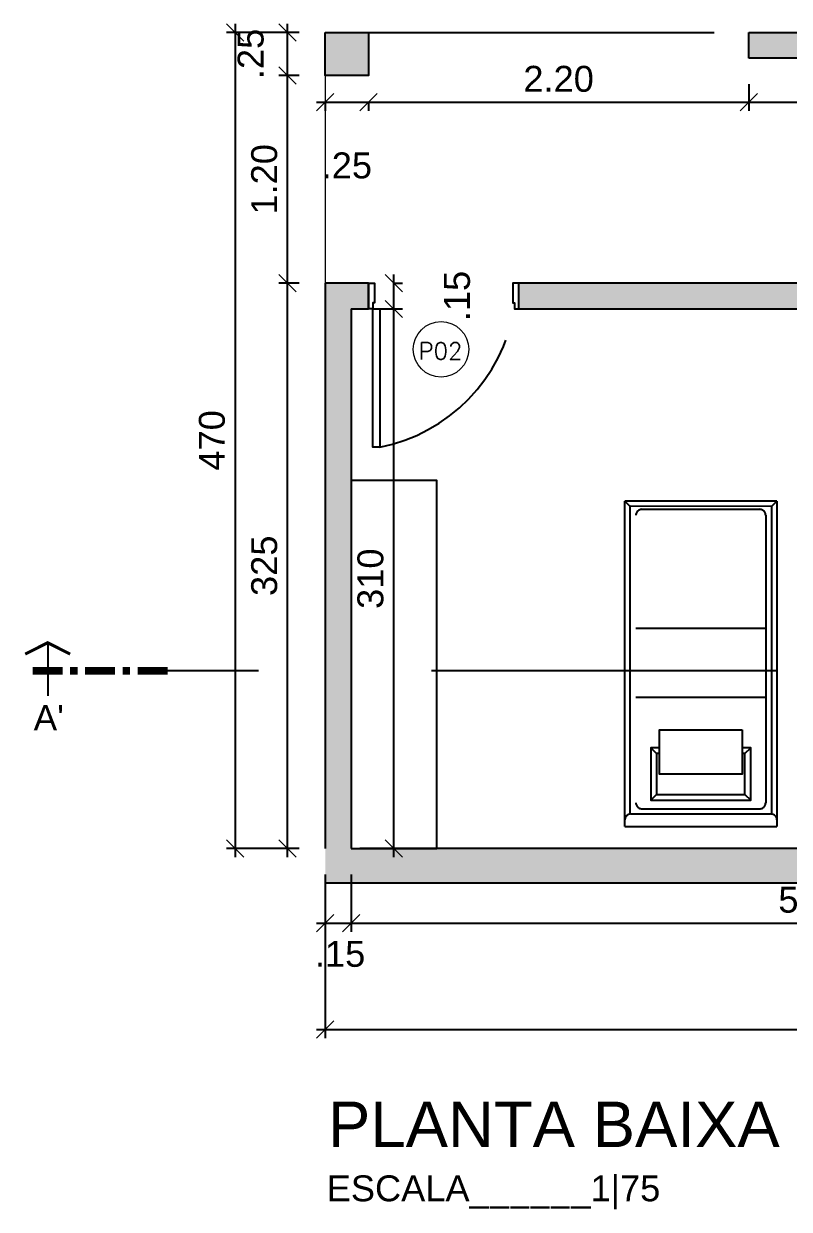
# Model space of a CAD drawing. Header units: metres. Extents: x 1186 to 11427, y -5173 to 11421.
# Drawn here: x 1223.07 to 1227.5, y 1435.42 to 1442.28 of the extents above; entities that cross this region are included whole.
import ezdxf
from ezdxf.enums import TextEntityAlignment as Align

# ---------------------------------------------------------------- set-up
doc = ezdxf.new("R2010")
doc.units = ezdxf.units.M
doc.header["$LTSCALE"] = 8
doc.linetypes.add('DASHED2', pattern=[0.375, 0.25, -0.125])
doc.linetypes.add('HIDDEN2', pattern=[0.1875, 0.125, -0.0625])
doc.layers.get('0').update_dxf_attribs({"lineweight": 5})
for name, color, linetype in [('_Mobiliário', 1, 'Continuous'), ('AL_MOBILIARIO', 8, 'Continuous'), ('ARQ-ELEV-SOLID', 254, 'Continuous'), ('ARQ-MOB', 253, 'Continuous'), ('ARQ-PAR', 5, 'Continuous'), ('ARQ-POR', 7, 'Continuous'), ('ARQ-PROJ', 7, 'DASHED2'), ('KIRYA - TEXTO', 7, 'Continuous')]:
    doc.layers.add(name, color=color, linetype=linetype)
for name, color, linetype, lineweight in [('ARQ-TEXTO-EQUIPO-50', 7, 'Continuous', 5), ('KIRYA - COTAS', 7, 'Continuous', 5), ('KIRYA - SÍMBOLO', 7, 'Continuous', 5)]:
    doc.layers.add(name, color=color, linetype=linetype, lineweight=lineweight)
doc.styles.add('EA_140_1-75', font='swissl.ttf', dxfattribs={"height": 0.263})
doc.styles.add('EA_60_1-75', font='swissl.ttf', dxfattribs={"height": 0.113})
doc.styles.add('EA_80_1-75', font='swissl.ttf', dxfattribs={"height": 0.15})
doc.styles.add('GA RO 1_50', font='romans.shx', dxfattribs={"height": 0.09})
doc.styles.add('SANS', font='SAS_____.PFB')
doc.dimstyles.new('1-75', dxfattribs={"dimtxt": 0.113, "dimasz": 0.1, "dimexe": 0.05, "dimexo": 0.15, "dimgap": 0.057, "dimtad": 1, "dimzin": 4, "dimdsep": 46, "dimtxsty": 'EA_60_1-75', "dimblk1": 'OBLIQUE', "dimblk2": 'OBLIQUE', "dimsah": 1, "dimcen": 0.09, "dimdle": 0.05, "dimclrd": 144, "dimclre": 144, "dimclrt": 256, "dimadec": 0, "dimazin": 0, "dimtfac": 1, "dimtofl": 0, "dimtmove": 2, "dimatfit": 3, "dimldrblk": 'OBLIQUE', "dimfxl": 1, "dimtolj": 1, "dimtzin": 0, "dimarcsym": 0})

# ---------------------------------------------------------------- blocks, each defined once
blk = doc.blocks.new('camaS_2p')
at = {"layer": 'AL_MOBILIARIO'}
for p, q in [((0.4087, -1.8509), (-0.4088, -1.851)), ((0.44, -1.88), (-0.44, -1.88))]:
    blk.add_line(p, q, dxfattribs=at)
for points in [[(-0.2395, -0.4541), (-0.2899, -0.4541), (-0.2899, -0.1515), (0.2885, -0.1515), (0.2885, -0.4541), (0.238, -0.4541)], [(-0.2563, -0.1851), (-0.2899, -0.1515)], [(-0.2395, -0.4205), (-0.2563, -0.4205), (-0.2563, -0.1851), (0.2549, -0.1851), (0.2549, -0.4205), (0.238, -0.4205)], [(0.2549, -0.1851), (0.2885, -0.1515)], [(-0.2563, -0.4205), (-0.2899, -0.4541)], [(0.2549, -0.4205), (0.2885, -0.4541)]]:
    blk.add_lwpolyline(points, dxfattribs=at)
blk.add_lwpolyline([(0.238, -0.5585), (0.238, -0.3015), (-0.2395, -0.3015), (-0.2395, -0.5585)], close=True, dxfattribs=at)
for points in [[(-0.44, 0, 0), (-0.44, -0.0375, 0)], [(-0.44, 0, 0), (0.44, 0, 0)], [(0.44, -1.88, 0), (0.44, 0, 0)], [(-0.4036, -0.0716, 0), (-0.4086, -0.0713, 0), (-0.4133, -0.0704, 0), (-0.4178, -0.0689, 0), (-0.422, -0.0669, 0), (-0.4259, -0.0645, 0), (-0.4293, -0.0616, 0), (-0.4324, -0.0583, 0), (-0.435, -0.0547, 0), (-0.4371, -0.0508, 0), (-0.4387, -0.0466, 0), (-0.4397, -0.0422, 0), (-0.44, -0.0375, 0)], [(-0.44, -0.0375, 0), (-0.44, -1.88, 0)], [(0.44, -0.0375, 0), (0.4397, -0.0422, 0), (0.4387, -0.0466, 0), (0.4371, -0.0508, 0), (0.435, -0.0547, 0), (0.4323, -0.0583, 0), (0.4292, -0.0616, 0), (0.4257, -0.0645, 0), (0.4218, -0.0669, 0), (0.4176, -0.0689, 0), (0.413, -0.0704, 0), (0.4083, -0.0713, 0), (0.4033, -0.0716, 0)], [(-0.4088, -0.0716, 0), (-0.4088, -1.851, 0)], [(-0.4036, -0.0716, 0), (0.4022, -0.0716, 0)], [(-0.376, -0.1353, 0), (-0.3756, -0.1307, 0), (-0.3747, -0.1263, 0), (-0.3731, -0.1221, 0), (-0.371, -0.1182, 0), (-0.3684, -0.1146, 0), (-0.3653, -0.1114, 0), (-0.3618, -0.1085, 0), (-0.358, -0.1061, 0), (-0.3538, -0.1041, 0), (-0.3493, -0.1027, 0), (-0.3445, -0.1018, 0), (-0.3396, -0.1015, 0)], [(-0.3527, -0.1038, 0), (-0.3528, -0.1038, 0)], [(-0.3396, -0.1015, 0), (0.3382, -0.1015, 0)], [(0.3382, -0.1015, 0), (0.3432, -0.1018, 0), (0.3479, -0.1027, 0), (0.3525, -0.1041, 0), (0.3567, -0.1061, 0), (0.3606, -0.1085, 0), (0.3641, -0.1114, 0), (0.3672, -0.1146, 0), (0.3699, -0.1182, 0), (0.372, -0.1221, 0), (0.3736, -0.1263, 0), (0.3745, -0.1307, 0), (0.3749, -0.1353, 0)], [(0.3514, -0.1038, 0), (0.3515, -0.1038, 0)], [(0.3749, -1.8, 0), (0.3749, -0.1353, 0)], [(0.4087, -1.8509, 0), (0.4087, -0.0716, 0)], [(-0.376, -0.7465, 0), (0.3749, -0.7465, 0)], [(-0.376, -1.1465, 0), (0.3749, -1.1465, 0)], [(-0.4088, -1.8509, 0), (-0.44, -1.88, 0)], [(-0.3396, -1.8338, 0), (-0.3445, -1.8335, 0), (-0.3493, -1.8326, 0), (-0.3538, -1.8311, 0), (-0.358, -1.8292, 0), (-0.3618, -1.8267, 0), (-0.3653, -1.8239, 0), (-0.3684, -1.8206, 0), (-0.371, -1.817, 0), (-0.3731, -1.8131, 0), (-0.3747, -1.8089, 0), (-0.3756, -1.8046, 0), (-0.376, -1.8, 0)], [(-0.3653, -1.8239, 0), (-0.3653, -1.8239, 0)], [(-0.3396, -1.8338, 0), (0.3382, -1.8338, 0)], [(0.3749, -1.8, 0), (0.3745, -1.8046, 0), (0.3736, -1.8089, 0), (0.372, -1.8131, 0), (0.3699, -1.817, 0), (0.3672, -1.8206, 0), (0.3641, -1.8239, 0), (0.3606, -1.8267, 0), (0.3567, -1.8292, 0), (0.3525, -1.8311, 0), (0.3479, -1.8326, 0), (0.3432, -1.8335, 0), (0.3382, -1.8338, 0)], [(0.4087, -1.8509, 0), (0.44, -1.88, 0)]]:
    blk.add_polyline3d(points, dxfattribs=at)
blk = doc.blocks.new('Ind-corte05')
blk.add_line((0.352, 1.5), (-0.312, 1.5))
for points, const_width in [([(0.211, 1.781), (0.352, 1.5), (0.211, 1.219)], 0.0375), ([(0, 1.688), (0, 1.312)], 0.0938), ([(0, 1.219), (0, 1.125)], 0.0938), ([(0, 1.031), (0, 0.656)], 0.0938), ([(0, 0.562), (0, 0.469)], 0.0938), ([(0, 0.375), (0, 0)], 0.0938)]:
    blk.add_lwpolyline(points, dxfattribs=dict(const_width=const_width))
at = {"color": 4, "style": 'SANS'}
blk.add_attdef('CORTE', text='', height=0.5, rotation=90, dxfattribs=at).set_placement((-0.391, 1.5), align=Align.CENTER)
blk = doc.blocks.new('_OBLIQUE')
at = {"color": 0, "linetype": 'ByBlock'}
blk.add_line((-0.5, -0.5), (0.5, 0.5), dxfattribs=at)
blk = doc.blocks.new('*D339')
at = {"layer": 'Defpoints', "color": 0, "transparency": 16777216}
for p in [(1224.9679, 1440.6303), (1225.214, 1440.6303), (1225.0179, 1437.5103)]:
    blk.add_point(p, dxfattribs=at)
at = {"layer": 'KIRYA - COTAS', "color": 144, "lineweight": -2, "transparency": 16777216}
for p, q in [((1225.214, 1437.4603), (1225.214, 1440.6803)), ((1225.1179, 1440.6303), (1225.264, 1440.6303)), ((1225.1679, 1437.5103), (1225.264, 1437.5103))]:
    blk.add_line(p, q, dxfattribs=at)
at = {"layer": 'KIRYA - COTAS', "color": 144, "lineweight": -2, "transparency": 16777216, "xscale": 0.1, "yscale": 0.1, "zscale": 0.1}
for p, rotation in [((1225.214, 1440.6303), 90), ((1225.214, 1437.5103), 270)]:
    blk.add_blockref('_OBLIQUE', p, dxfattribs=dict(at, rotation=rotation))
at = {"layer": 'KIRYA - COTAS', "transparency": 16777216, "insert": (1225.0799, 1439.0703), "char_height": 0.15, "attachment_point": 5, "rotation": 90, "style": 'EA_80_1-75'}
blk.add_mtext('\\A1;310', dxfattribs=at)
blk = doc.blocks.new('*D303')
at = {"layer": 'Defpoints', "color": 0, "transparency": 16777216}
for p in [(1224.5996, 1440.7803), (1224.8179, 1440.7803), (1224.8179, 1437.5103)]:
    blk.add_point(p, dxfattribs=at)
at = {"layer": 'KIRYA - COTAS', "color": 144, "lineweight": -2, "transparency": 16777216}
for p, q in [((1224.5996, 1437.4603), (1224.5996, 1440.8303)), ((1224.6679, 1440.7803), (1224.5496, 1440.7803)), ((1224.6679, 1437.5103), (1224.5496, 1437.5103))]:
    blk.add_line(p, q, dxfattribs=at)
at = {"layer": 'KIRYA - COTAS', "color": 144, "lineweight": -2, "transparency": 16777216, "xscale": 0.1, "yscale": 0.1, "zscale": 0.1}
for p, rotation in [((1224.5996, 1440.7803), 90), ((1224.5996, 1437.5103), 270)]:
    blk.add_blockref('_OBLIQUE', p, dxfattribs=dict(at, rotation=rotation))
at = {"layer": 'KIRYA - COTAS', "transparency": 16777216, "insert": (1224.4655, 1439.1453), "char_height": 0.15, "attachment_point": 5, "rotation": 90, "style": 'EA_80_1-75'}
blk.add_mtext('\\A1;325', dxfattribs=at)
blk = doc.blocks.new('*D340')
at = {"layer": 'Defpoints', "color": 0, "transparency": 16777216}
for p in [(1225.0679, 1440.7803), (1225.214, 1440.7803), (1224.9679, 1440.6303)]:
    blk.add_point(p, dxfattribs=at)
at = {"layer": 'KIRYA - COTAS', "color": 144, "lineweight": -2, "transparency": 16777216}
for p, q in [((1225.214, 1440.5803), (1225.214, 1440.8303)), ((1225.2179, 1440.7803), (1225.264, 1440.7803)), ((1225.1179, 1440.6303), (1225.264, 1440.6303))]:
    blk.add_line(p, q, dxfattribs=at)
at = {"layer": 'KIRYA - COTAS', "color": 144, "lineweight": -2, "transparency": 16777216, "xscale": 0.1, "yscale": 0.1, "zscale": 0.1}
for p, rotation in [((1225.214, 1440.7803), 90), ((1225.214, 1440.6303), 270)]:
    blk.add_blockref('_OBLIQUE', p, dxfattribs=dict(at, rotation=rotation))
at = {"layer": 'KIRYA - COTAS', "transparency": 16777216, "insert": (1225.5808, 1440.7053), "char_height": 0.15, "attachment_point": 5, "rotation": 90, "style": 'EA_80_1-75'}
blk.add_mtext('\\A1;.15', dxfattribs=at)
blk = doc.blocks.new('*D341')
at = {"layer": 'Defpoints', "color": 0, "transparency": 16777216}
for p in [(1224.8179, 1441.9803), (1225.0679, 1441.9803), (1225.0679, 1441.8265)]:
    blk.add_point(p, dxfattribs=at)
at = {"layer": 'KIRYA - COTAS', "color": 144, "lineweight": -2, "transparency": 16777216}
for p, q in [((1224.7679, 1441.8265), (1225.1179, 1441.8265)), ((1224.8179, 1441.8303), (1224.8179, 1441.7765)), ((1225.0679, 1441.8303), (1225.0679, 1441.7765))]:
    blk.add_line(p, q, dxfattribs=at)
at = {"layer": 'KIRYA - COTAS', "color": 144, "lineweight": -2, "transparency": 16777216, "xscale": 0.1, "yscale": 0.1, "zscale": 0.1, "rotation": 180}
blk.add_blockref('_OBLIQUE', (1224.8179, 1441.8265), dxfattribs=at)
at = {"layer": 'KIRYA - COTAS', "color": 144, "lineweight": -2, "transparency": 16777216, "xscale": 0.1, "yscale": 0.1, "zscale": 0.1}
blk.add_blockref('_OBLIQUE', (1225.0679, 1441.8265), dxfattribs=at)
at = {"layer": 'KIRYA - COTAS', "transparency": 16777216, "insert": (1224.9429, 1441.4597), "char_height": 0.15, "attachment_point": 5, "style": 'EA_80_1-75'}
blk.add_mtext('\\A1;.25', dxfattribs=at)
blk = doc.blocks.new('*D342')
at = {"layer": 'Defpoints', "color": 0, "transparency": 16777216}
for p in [(1227.2679, 1442.0803), (1225.0679, 1441.9803), (1227.2679, 1441.8265)]:
    blk.add_point(p, dxfattribs=at)
at = {"layer": 'KIRYA - COTAS', "color": 144, "lineweight": -2, "transparency": 16777216}
for p, q in [((1227.2679, 1441.9303), (1227.2679, 1441.7765)), ((1225.0179, 1441.8265), (1227.3179, 1441.8265)), ((1225.0679, 1441.8303), (1225.0679, 1441.7765))]:
    blk.add_line(p, q, dxfattribs=at)
at = {"layer": 'KIRYA - COTAS', "color": 144, "lineweight": -2, "transparency": 16777216, "xscale": 0.1, "yscale": 0.1, "zscale": 0.1, "rotation": 180}
blk.add_blockref('_OBLIQUE', (1225.0679, 1441.8265), dxfattribs=at)
at = {"layer": 'KIRYA - COTAS', "color": 144, "lineweight": -2, "transparency": 16777216, "xscale": 0.1, "yscale": 0.1, "zscale": 0.1}
blk.add_blockref('_OBLIQUE', (1227.2679, 1441.8265), dxfattribs=at)
at = {"layer": 'KIRYA - COTAS', "transparency": 16777216, "insert": (1226.1679, 1441.9605), "char_height": 0.15, "attachment_point": 5, "style": 'EA_80_1-75'}
blk.add_mtext('\\A1;2.20', dxfattribs=at)
blk = doc.blocks.new('*D343')
at = {"layer": 'Defpoints', "color": 0, "transparency": 16777216}
for p in [(1227.2679, 1442.0803), (1232.5179, 1442.0803), (1232.5179, 1441.8265)]:
    blk.add_point(p, dxfattribs=at)
at = {"layer": 'KIRYA - COTAS', "color": 144, "lineweight": -2, "transparency": 16777216}
for p, q in [((1227.2679, 1441.9303), (1227.2679, 1441.7765)), ((1232.5179, 1441.9303), (1232.5179, 1441.7765)), ((1227.2179, 1441.8265), (1232.5679, 1441.8265))]:
    blk.add_line(p, q, dxfattribs=at)
at = {"layer": 'KIRYA - COTAS', "color": 144, "lineweight": -2, "transparency": 16777216, "xscale": 0.1, "yscale": 0.1, "zscale": 0.1, "rotation": 180}
blk.add_blockref('_OBLIQUE', (1227.2679, 1441.8265), dxfattribs=at)
at = {"layer": 'KIRYA - COTAS', "color": 144, "lineweight": -2, "transparency": 16777216, "xscale": 0.1, "yscale": 0.1, "zscale": 0.1}
blk.add_blockref('_OBLIQUE', (1232.5179, 1441.8265), dxfattribs=at)
at = {"layer": 'KIRYA - COTAS', "transparency": 16777216, "insert": (1229.8929, 1441.9605), "char_height": 0.15, "attachment_point": 5, "style": 'EA_80_1-75'}
blk.add_mtext('\\A1;5.25', dxfattribs=at)
blk = doc.blocks.new('*D346')
at = {"layer": 'Defpoints', "color": 0, "transparency": 16777216}
for p in [(1224.8179, 1437.5103), (1224.9679, 1437.5103), (1224.9679, 1437.0788)]:
    blk.add_point(p, dxfattribs=at)
at = {"layer": 'KIRYA - COTAS', "color": 144, "lineweight": -2, "transparency": 16777216}
for p, q in [((1224.8179, 1437.3603), (1224.8179, 1437.0288)), ((1224.9679, 1437.3603), (1224.9679, 1437.0288)), ((1224.7679, 1437.0788), (1225.0179, 1437.0788))]:
    blk.add_line(p, q, dxfattribs=at)
at = {"layer": 'KIRYA - COTAS', "color": 144, "lineweight": -2, "transparency": 16777216, "xscale": 0.1, "yscale": 0.1, "zscale": 0.1, "rotation": 180}
blk.add_blockref('_OBLIQUE', (1224.8179, 1437.0788), dxfattribs=at)
at = {"layer": 'KIRYA - COTAS', "color": 144, "lineweight": -2, "transparency": 16777216, "xscale": 0.1, "yscale": 0.1, "zscale": 0.1}
blk.add_blockref('_OBLIQUE', (1224.9679, 1437.0788), dxfattribs=at)
at = {"layer": 'KIRYA - COTAS', "transparency": 16777216, "insert": (1224.9038, 1436.8996), "char_height": 0.15, "attachment_point": 5, "style": 'EA_80_1-75'}
blk.add_mtext('\\A1;.15', dxfattribs=at)
blk = doc.blocks.new('*D347')
at = {"layer": 'Defpoints', "color": 0, "transparency": 16777216}
for p in [(1224.9679, 1437.5103), (1230.3179, 1437.5103), (1230.3179, 1437.0788)]:
    blk.add_point(p, dxfattribs=at)
at = {"layer": 'KIRYA - COTAS', "color": 144, "lineweight": -2, "transparency": 16777216}
for p, q in [((1224.9679, 1437.3603), (1224.9679, 1437.0288)), ((1230.3179, 1437.3603), (1230.3179, 1437.0288)), ((1224.9179, 1437.0788), (1230.3679, 1437.0788))]:
    blk.add_line(p, q, dxfattribs=at)
at = {"layer": 'KIRYA - COTAS', "color": 144, "lineweight": -2, "transparency": 16777216, "xscale": 0.1, "yscale": 0.1, "zscale": 0.1, "rotation": 180}
blk.add_blockref('_OBLIQUE', (1224.9679, 1437.0788), dxfattribs=at)
at = {"layer": 'KIRYA - COTAS', "color": 144, "lineweight": -2, "transparency": 16777216, "xscale": 0.1, "yscale": 0.1, "zscale": 0.1}
blk.add_blockref('_OBLIQUE', (1230.3179, 1437.0788), dxfattribs=at)
at = {"layer": 'KIRYA - COTAS', "transparency": 16777216, "insert": (1227.6429, 1437.2129), "char_height": 0.15, "attachment_point": 5, "style": 'EA_80_1-75'}
blk.add_mtext('\\A1;5.35', dxfattribs=at)
blk = doc.blocks.new('*D357')
at = {"layer": 'Defpoints', "color": 0, "transparency": 16777216}
for p in [(1224.8179, 1437.5103), (1234.8679, 1437.5103), (1234.8679, 1436.4628)]:
    blk.add_point(p, dxfattribs=at)
at = {"layer": 'KIRYA - COTAS', "color": 144, "lineweight": -2, "transparency": 16777216}
for p, q in [((1224.8179, 1437.3603), (1224.8179, 1436.4128)), ((1234.8679, 1437.3603), (1234.8679, 1436.4128)), ((1224.7679, 1436.4628), (1234.9179, 1436.4628))]:
    blk.add_line(p, q, dxfattribs=at)
at = {"layer": 'KIRYA - COTAS', "color": 144, "lineweight": -2, "transparency": 16777216, "xscale": 0.1, "yscale": 0.1, "zscale": 0.1, "rotation": 180}
blk.add_blockref('_OBLIQUE', (1224.8179, 1436.4628), dxfattribs=at)
at = {"layer": 'KIRYA - COTAS', "color": 144, "lineweight": -2, "transparency": 16777216, "xscale": 0.1, "yscale": 0.1, "zscale": 0.1}
blk.add_blockref('_OBLIQUE', (1234.8679, 1436.4628), dxfattribs=at)
at = {"layer": 'KIRYA - COTAS', "transparency": 16777216, "insert": (1229.8429, 1436.5969), "char_height": 0.15, "attachment_point": 5, "style": 'EA_80_1-75'}
blk.add_mtext('\\A1;10.05', dxfattribs=at)
blk = doc.blocks.new('*D306')
at = {"layer": 'Defpoints', "color": 0, "transparency": 16777216}
for p in [(1224.5996, 1441.9803), (1224.8179, 1441.9803), (1224.8179, 1440.7803)]:
    blk.add_point(p, dxfattribs=at)
at = {"layer": 'KIRYA - COTAS', "color": 144, "lineweight": -2, "transparency": 16777216}
for p, q in [((1224.5996, 1440.7303), (1224.5996, 1442.0303)), ((1224.6679, 1441.9803), (1224.5496, 1441.9803)), ((1224.6679, 1440.7803), (1224.5496, 1440.7803))]:
    blk.add_line(p, q, dxfattribs=at)
at = {"layer": 'KIRYA - COTAS', "color": 144, "lineweight": -2, "transparency": 16777216, "xscale": 0.1, "yscale": 0.1, "zscale": 0.1}
for p, rotation in [((1224.5996, 1441.9803), 90), ((1224.5996, 1440.7803), 270)]:
    blk.add_blockref('_OBLIQUE', p, dxfattribs=dict(at, rotation=rotation))
at = {"layer": 'KIRYA - COTAS', "transparency": 16777216, "insert": (1224.4655, 1441.3803), "char_height": 0.15, "attachment_point": 5, "rotation": 90, "style": 'EA_80_1-75'}
blk.add_mtext('\\A1;1.20', dxfattribs=at)
blk = doc.blocks.new('*D374')
at = {"layer": 'Defpoints', "color": 0, "transparency": 16777216}
for p in [(1224.5996, 1442.2303), (1224.8179, 1442.2303), (1224.8179, 1441.9803)]:
    blk.add_point(p, dxfattribs=at)
at = {"layer": 'KIRYA - COTAS', "color": 144, "lineweight": -2, "transparency": 16777216}
for p, q in [((1224.5996, 1441.9303), (1224.5996, 1442.2803)), ((1224.6679, 1442.2303), (1224.5496, 1442.2303)), ((1224.6679, 1441.9803), (1224.5496, 1441.9803))]:
    blk.add_line(p, q, dxfattribs=at)
at = {"layer": 'KIRYA - COTAS', "color": 144, "lineweight": -2, "transparency": 16777216, "xscale": 0.1, "yscale": 0.1, "zscale": 0.1}
for p, rotation in [((1224.5996, 1442.2303), 90), ((1224.5996, 1441.9803), 270)]:
    blk.add_blockref('_OBLIQUE', p, dxfattribs=dict(at, rotation=rotation))
at = {"layer": 'KIRYA - COTAS', "transparency": 16777216, "insert": (1224.387, 1442.1053), "char_height": 0.15, "attachment_point": 5, "rotation": 90, "style": 'EA_80_1-75'}
blk.add_mtext('\\A1;.25', dxfattribs=at)
blk = doc.blocks.new('*D307')
at = {"layer": 'Defpoints', "color": 0, "transparency": 16777216}
for p in [(1224.8179, 1442.2303), (1224.2969, 1437.5103), (1224.8179, 1437.5103)]:
    blk.add_point(p, dxfattribs=at)
at = {"layer": 'KIRYA - COTAS', "color": 144, "lineweight": -2, "transparency": 16777216}
for p, q in [((1224.2969, 1442.2803), (1224.2969, 1437.4603)), ((1224.6679, 1442.2303), (1224.2469, 1442.2303)), ((1224.6679, 1437.5103), (1224.2469, 1437.5103))]:
    blk.add_line(p, q, dxfattribs=at)
at = {"layer": 'KIRYA - COTAS', "color": 144, "lineweight": -2, "transparency": 16777216, "xscale": 0.1, "yscale": 0.1, "zscale": 0.1}
for p, rotation in [((1224.2969, 1442.2303), 90), ((1224.2969, 1437.5103), 270)]:
    blk.add_blockref('_OBLIQUE', p, dxfattribs=dict(at, rotation=rotation))
at = {"layer": 'KIRYA - COTAS', "transparency": 16777216, "insert": (1224.1628, 1439.8703), "char_height": 0.15, "attachment_point": 5, "rotation": 90, "style": 'EA_80_1-75'}
blk.add_mtext('\\A1;470', dxfattribs=at)

msp = doc.modelspace()

# ---------------------------------------------------------------- hatches: boundary and pattern name
at = {"true_color": 0x939598}
h = msp.add_hatch(color=252, dxfattribs=at)
h.dxf.hatch_style = 1
h.paths.add_polyline_path([(1232.5179, 1442.2303), (1229.9679, 1442.2303), (1227.2679, 1442.2303), (1227.2679, 1442.0803), (1232.5179, 1442.0803)])
h.paths.add_polyline_path([(1234.8679, 1442.2303), (1234.6179, 1442.2303), (1234.6179, 1441.9803), (1234.8679, 1441.9803)])
h.paths.add_polyline_path([(1225.0679, 1442.2303), (1224.8179, 1442.2303), (1224.8179, 1441.9803), (1225.0679, 1441.9803)])
h.paths.add_polyline_path([(1234.8679, 1440.7803), (1232.1179, 1440.7803), (1231.9679, 1440.7803), (1231.9679, 1438.0035), (1231.9679, 1438.0035), (1231.9679, 1437.9792), (1231.9679, 1437.5103), (1231.4679, 1437.5103), (1231.4679, 1437.3103), (1232.3179, 1437.3103), (1232.3179, 1437.5103), (1232.1179, 1437.5103), (1232.1179, 1438.0103), (1232.1179, 1440.6303), (1234.7179, 1440.6303), (1234.718, 1440.5303), (1234.8679, 1440.5303)])
h.paths.add_polyline_path([(1231.9679, 1440.1603), (1231.2279, 1440.1603), (1231.2279, 1440.0103), (1231.9679, 1440.0103)])
h.paths.add_polyline_path([(1236.6179, 1437.5103), (1234.8679, 1437.5103), (1234.8679, 1437.7103), (1234.7179, 1437.7103), (1234.7179, 1437.5103), (1234.5179, 1437.5103), (1234.5179, 1437.3103), (1236.6179, 1437.3103)])
h.paths.add_polyline_path([(1234.8679, 1439.8503), (1234.7179, 1439.8503), (1234.7179, 1439.5536), (1234.8679, 1439.5536)])
h = msp.add_hatch(color=252, dxfattribs=at)
h.dxf.hatch_style = 1
h.paths.add_polyline_path([(1230.9679, 1437.5103), (1230.4679, 1437.5103), (1230.4679, 1440.7819), (1230.4679, 1440.7803), (1230.3179, 1440.7803), (1225.9379, 1440.7803), (1225.9379, 1440.6303), (1230.3179, 1440.6303), (1230.3179, 1437.5103), (1228.3179, 1437.5103), (1225.0179, 1437.5103), (1224.9679, 1437.5103), (1224.9679, 1439.638), (1224.9679, 1440.6303), (1225.0679, 1440.6303), (1225.0679, 1440.7803), (1224.8179, 1440.7803), (1224.8179, 1437.5103), (1224.8179, 1437.3103), (1230.9679, 1437.3103)])

# ---------------------------------------------------------------- linework, layer by layer
at = {"layer": 'ARQ-ELEV-SOLID', "linetype": 'DASHED2'}
msp.add_line((1236.4325, 1438.5373), (1223.9053, 1438.5373), dxfattribs=at)
at = {"layer": 'ARQ-MOB'}
msp.add_lwpolyline([(1224.9679, 1437.5103), (1225.463, 1437.5103), (1225.463, 1439.638), (1224.9679, 1439.638)], close=True, dxfattribs=at)
at = {"layer": 'ARQ-PAR'}
for p, q in [((1227.2679, 1442.0803), (1227.2679, 1442.2303)), ((1227.2679, 1442.2303), (1229.9679, 1442.2303)), ((1232.5179, 1442.0803), (1227.2679, 1442.0803)), ((1224.8179, 1440.7803), (1224.8179, 1437.5103)), ((1225.0679, 1440.7803), (1224.8179, 1440.7803)), ((1225.0679, 1440.6303), (1225.0679, 1440.7803)), ((1225.0679, 1440.7803), (1225.0679, 1440.6303)), ((1230.3179, 1440.7803), (1225.9379, 1440.7803)), ((1225.9379, 1440.6303), (1225.9379, 1440.7803)), ((1224.9679, 1440.6303), (1225.0679, 1440.6303)), ((1224.9679, 1440.6303), (1224.9679, 1437.5103)), ((1224.9679, 1440.6303), (1225.0679, 1440.6303)), ((1225.9379, 1440.6303), (1230.3179, 1440.6303)), ((1224.8179, 1440.5303), (1224.8179, 1439.8803)), ((1228.392, 1437.5103), (1225.0179, 1437.5103)), ((1230.9679, 1437.3103), (1224.8179, 1437.3103))]:
    msp.add_line(p, q, dxfattribs=at)
msp.add_lwpolyline([(1224.8179, 1442.2303), (1225.0679, 1442.2303), (1225.0679, 1441.9803), (1224.8179, 1441.9803)], close=True, dxfattribs=at)
at = {"layer": 'ARQ-POR'}
for points in [[(1225.1029, 1440.7803), (1225.1029, 1440.7803), (1225.1029, 1440.6661), (1225.0929, 1440.6661), (1225.0929, 1440.6304), (1225.0829, 1440.6303), (1225.0679, 1440.6303), (1225.0679, 1440.7803), (1225.1029, 1440.7803)], [(1225.9029, 1440.7803), (1225.9029, 1440.7803), (1225.9029, 1440.6662), (1225.9129, 1440.6662), (1225.9129, 1440.6303), (1225.9229, 1440.6303), (1225.9379, 1440.6303), (1225.9379, 1440.7803), (1225.9029, 1440.7803)]]:
    msp.add_lwpolyline(points, dxfattribs=at)
msp.add_lwpolyline([(1225.1329, 1439.8304), (1225.0929, 1439.8304), (1225.0929, 1440.6303), (1225.1329, 1440.6303)], close=True, dxfattribs=at)
at = {"layer": 'ARQ-POR', "color": 252, "linetype": 'HIDDEN2'}
msp.add_arc((1224.9395, 1440.7994), 0.988, 281.2904, 350.14763, dxfattribs=at)
at = {"layer": 'ARQ-PROJ'}
msp.add_line((1225.0679, 1442.2303), (1227.2679, 1442.2303), dxfattribs=at)
at = {"layer": 'KIRYA - COTAS'}
msp.add_line((1224.8179, 1441.9803), (1224.8179, 1440.7803), dxfattribs=at)
at = {"layer": 'KIRYA - SÍMBOLO', "color": 242, "true_color": 0xcd2027}
msp.add_circle((1225.4875, 1440.397), 0.1605, dxfattribs=at)

# ---------------------------------------------------------------- block references
at = {"layer": '_Mobiliário'}
ref = msp.add_blockref('Ind-corte05', (1223.9053, 1438.5373), dxfattribs=dict(at, xscale=0.462160860480971, yscale=0.462160860480971, zscale=0.462160860480971, rotation=90.00000000000199))
ref.add_attrib('CORTE', "A'", dxfattribs={"layer": '0', "color": 4, "height": 0.14623, "style": 'SANS'}).set_placement((1223.2184, 1438.1928), align=Align.CENTER)
at = {"layer": 'AL_MOBILIARIO', "xscale": -1, "rotation": 180}
msp.add_blockref('camaS_2p', (1226.9909, 1437.638), dxfattribs=at)

# ---------------------------------------------------------------- texts
at = {"layer": 'ARQ-TEXTO-EQUIPO-50', "style": 'GA RO 1_50'}
msp.add_text('P02', height=0.09715, dxfattribs=at).set_placement((1225.3576, 1440.3388))
at = {"layer": 'KIRYA - TEXTO', "attachment_point": 1}
for s, insert, char_height, width, style in [('{\\fArial|b0|i0|c0|p34;PLANTA BAIXA}', (1224.8336, 1436.0462), 0.263, 11.781768, 'EA_140_1-75'), ('\\pxt13;{\\fArial|b0|i0|c0|p34;ESCALA______1|75}', (1224.8261, 1435.6194), 0.15, 11.208474, 'EA_80_1-75')]:
    msp.add_mtext(s, dxfattribs=dict(at, insert=insert, char_height=char_height, width=width, style=style))

# ---------------------------------------------------------------- dimensions: what is measured, and where the dimension line sits
at = {"layer": 'KIRYA - COTAS'}
for base, p1, p2, text, picture, middle in [((1224.2969, 1437.5103), (1224.8179, 1442.2303), (1224.8179, 1437.5103), '470', '*D307', (1224.1628, 1439.8703)), ((1224.5996, 1440.7803), (1224.8179, 1437.5103), (1224.8179, 1440.7803), '325', '*D303', (1224.4655, 1439.1453)), ((1225.214, 1440.6303), (1225.0179, 1437.5103), (1224.9679, 1440.6303), '310', '*D339', (1225.0799, 1439.0703))]:
    dim = msp.add_linear_dim(base=base, p1=p1, p2=p2, angle=90, text=text, dimstyle='1-75', override={"dimtxsty": 'EA_80_1-75'}, dxfattribs=at)
    dim.commit()
    dim.dimension.update_dxf_attribs({"geometry": picture, "text_midpoint": middle})
for base, p1, p2, picture, middle in [((1224.5996, 1442.2303), (1224.8179, 1441.9803), (1224.8179, 1442.2303), '*D374', (1224.387, 1442.1053)), ((1224.5996, 1441.9803), (1224.8179, 1440.7803), (1224.8179, 1441.9803), '*D306', (1224.4655, 1441.3803)), ((1225.214, 1440.7803), (1224.9679, 1440.6303), (1225.0679, 1440.7803), '*D340', (1225.5808, 1440.7053))]:
    dim = msp.add_linear_dim(base=base, p1=p1, p2=p2, angle=90, dimstyle='1-75', override={"dimtxsty": 'EA_80_1-75'}, dxfattribs=at)
    dim.commit()
    dim.dimension.update_dxf_attribs({"geometry": picture, "text_midpoint": middle})
for base, p1, p2, picture, middle in [((1227.2679, 1441.8265), (1225.0679, 1441.9803), (1227.2679, 1442.0803), '*D342', (1226.1679, 1441.9605)), ((1232.5179, 1441.8265), (1227.2679, 1442.0803), (1232.5179, 1442.0803), '*D343', (1229.8929, 1441.9605)), ((1225.0679, 1441.8265), (1224.8179, 1441.9803), (1225.0679, 1441.9803), '*D341', (1224.9429, 1441.4597)), ((1234.8679, 1436.4628), (1224.8179, 1437.5103), (1234.8679, 1437.5103), '*D357', (1229.8429, 1436.5969)), ((1230.3179, 1437.0788), (1224.9679, 1437.5103), (1230.3179, 1437.5103), '*D347', (1227.6429, 1437.2129))]:
    dim = msp.add_linear_dim(base=base, p1=p1, p2=p2, dimstyle='1-75', override={"dimtxsty": 'EA_80_1-75'}, dxfattribs=at)
    dim.commit()
    dim.dimension.update_dxf_attribs({"geometry": picture, "text_midpoint": middle})
dim = msp.add_linear_dim(base=(1224.9679, 1437.0788), p1=(1224.8179, 1437.5103), p2=(1224.9679, 1437.5103), dimstyle='1-75', override={"dimtxsty": 'EA_80_1-75'}, dxfattribs=at)
dim.commit()
dim.dimension.update_dxf_attribs({"geometry": '*D346', "text_midpoint": (1224.9038, 1436.8996), "dimtype": 160})

doc.saveas('drawing.dxf')
